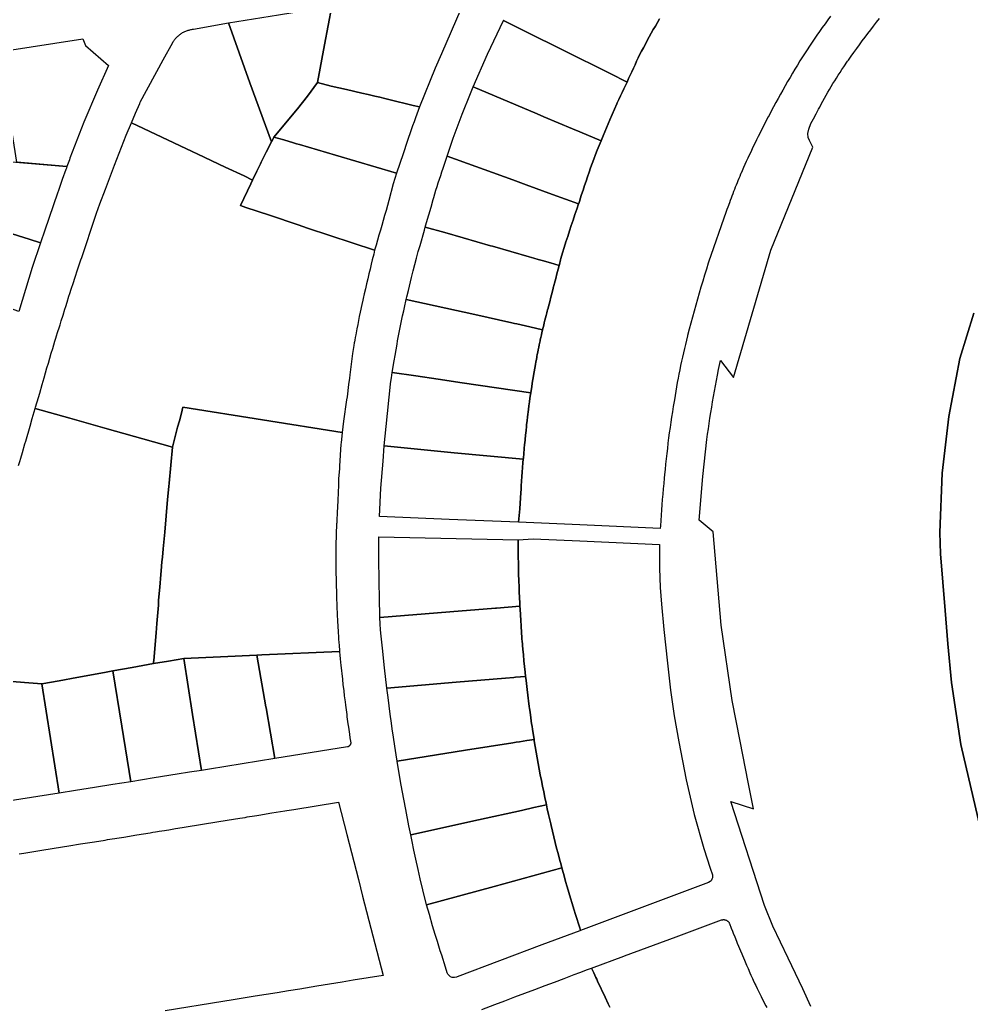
# Model space of a CAD drawing. Header units: metres. Extents: x 3 to 1005126, y 39 to 4383651.
# Drawn here: x 478748.8 to 479016.1, y 4364975 to 4365252.1 of the extents above; entities that cross this region are included whole.
import ezdxf

# ---------------------------------------------------------------- set-up
doc = ezdxf.new("R2010")
doc.units = ezdxf.units.M
doc.header["$MEASUREMENT"] = 0
doc.layers.add('TM_Llucmajor', color=7, linetype='Continuous')

msp = doc.modelspace()

# ---------------------------------------------------------------- linework, layer by layer
at = {"layer": 'TM_Llucmajor', "linetype": 'Continuous', "flags": 128}
for points in [[(478807.39, 4365251.22), (478821.49, 4365253.47), (478836.5, 4365255.93), (478834.44, 4365245.09), (478832.4, 4365234.5), (478829.65, 4365230.69), (478826.81, 4365227.07), (478820.2, 4365219.16), (478819.85, 4365218.48), (478819.5, 4365217.79), (478813.46, 4365234.41), (478807.39, 4365251.22)], [(478780.18, 4365223.18), (478781.34, 4365225.87), (478782.5, 4365228.57), (478782.66, 4365228.94), (478789.04, 4365240.88), (478791.78, 4365245.76), (478791.9, 4365245.97), (478792.04, 4365246.18), (478792.18, 4365246.38), (478792.33, 4365246.57), (478792.48, 4365246.76), (478792.64, 4365246.95), (478792.81, 4365247.13), (478792.98, 4365247.3), (478793.16, 4365247.47), (478793.34, 4365247.64), (478793.53, 4365247.79), (478793.72, 4365247.95), (478793.92, 4365248.09), (478794.12, 4365248.23), (478794.33, 4365248.36), (478794.54, 4365248.49), (478794.76, 4365248.61), (478794.97, 4365248.72), (478795.2, 4365248.82), (478795.42, 4365248.92), (478795.65, 4365249.01), (478795.88, 4365249.09), (478796.12, 4365249.17), (478796.35, 4365249.23), (478796.59, 4365249.29), (478796.83, 4365249.35), (478797.07, 4365249.39), (478797.31, 4365249.43), (478797.56, 4365249.45), (478807.39, 4365251.22), (478813.46, 4365234.41), (478819.5, 4365217.79), (478818.06, 4365214.96), (478816.62, 4365212.13), (478816.38, 4365211.63), (478815.42, 4365209.61), (478814.22, 4365207.1), (478811.79, 4365208.25), (478806.53, 4365210.73), (478798.84, 4365214.36), (478797.2, 4365215.14), (478780.18, 4365223.18)], [(478876.17, 4365233.24), (478880.15, 4365242.43), (478884.65, 4365251.92), (478892.37, 4365248.07), (478900.09, 4365244.23), (478900.66, 4365243.95), (478901.23, 4365243.66), (478902.02, 4365243.27), (478906.1, 4365241.23), (478909.93, 4365239.32), (478914.66, 4365236.97), (478919.38, 4365234.61), (478918.92, 4365233.63), (478918.46, 4365232.67), (478918, 4365231.7), (478917.54, 4365230.73), (478917.08, 4365229.76), (478916.61, 4365228.8), (478916.48, 4365228.52), (478914.59, 4365224.04), (478912.7, 4365219.55), (478912.08, 4365218.08), (478906.1, 4365220.6), (478904.07, 4365221.46), (478896.06, 4365224.85), (478894.12, 4365225.66), (478876.17, 4365233.24)], [(478747.96, 4365212.08), (478743, 4365243.09), (478744.1, 4365243.26), (478766.47, 4365246.79), (478767.28, 4365244.9), (478773.74, 4365239.28), (478770.59, 4365232.38), (478766.83, 4365223.39), (478762.89, 4365213.22), (478762.72, 4365212.79), (478762.05, 4365210.86), (478747.96, 4365212.08)], [(478820.2, 4365219.16), (478826.81, 4365227.07), (478829.65, 4365230.69), (478832.4, 4365234.5), (478836.27, 4365233.5), (478840.59, 4365232.5), (478844.91, 4365231.5), (478846.71, 4365231.08), (478848.5, 4365230.67), (478849.91, 4365230.34), (478851.36, 4365229.99), (478854.39, 4365229.26), (478857.43, 4365228.52), (478859.31, 4365228.07), (478861.12, 4365227.63), (478860, 4365224.6), (478859.57, 4365223.47), (478859.15, 4365222.33), (478858.73, 4365221.2), (478858.33, 4365220.06), (478857.98, 4365219.04), (478857.6, 4365217.9), (478857.22, 4365216.75), (478856.84, 4365215.61), (478856.46, 4365214.46), (478854.59, 4365209.03), (478837.47, 4365214.08), (478827.37, 4365217.05), (478826.52, 4365217.3), (478825.68, 4365217.55), (478822.94, 4365218.36), (478820.2, 4365219.16)], [(478868.87, 4365213.84), (478870.57, 4365218.89), (478873.09, 4365225.59), (478875.38, 4365231.41), (478876.17, 4365233.24), (478894.12, 4365225.66), (478896.06, 4365224.85), (478904.07, 4365221.46), (478906.1, 4365220.6), (478912.08, 4365218.08), (478910.97, 4365215.45), (478910.51, 4365214.22), (478910.05, 4365212.98), (478909.6, 4365211.75), (478909.16, 4365210.51), (478908.72, 4365209.27), (478908.29, 4365208.03), (478907.87, 4365206.79), (478907.45, 4365205.54), (478907.03, 4365204.29), (478906.63, 4365203.04), (478906.23, 4365201.79), (478906.1, 4365201.38), (478905.83, 4365200.54), (478905.81, 4365200.47), (478905.78, 4365200.39), (478898.43, 4365203.07), (478891.07, 4365205.75), (478887.33, 4365207.12), (478868.87, 4365213.84)], [(478753.14, 4365142.96), (478753.23, 4365143.27), (478754.03, 4365146.03), (478754.39, 4365147.26), (478755.1, 4365149.71), (478755.64, 4365151.55), (478756.44, 4365154.31), (478756.84, 4365155.68), (478757.66, 4365158.43), (478758.07, 4365159.81), (478758.69, 4365161.87), (478758.93, 4365162.68), (478759.14, 4365163.35), (478759.43, 4365164.31), (478759.91, 4365165.85), (478760.1, 4365166.47), (478760.43, 4365167.55), (478760.94, 4365169.18), (478761.45, 4365170.8), (478761.71, 4365171.61), (478762.09, 4365172.82), (478762.61, 4365174.44), (478762.88, 4365175.25), (478763.27, 4365176.46), (478763.86, 4365178.28), (478764.28, 4365179.56), (478765.14, 4365182.13), (478765.99, 4365184.7), (478766.21, 4365185.35), (478767.71, 4365189.83), (478768.6, 4365192.49), (478770.38, 4365197.83), (478771.27, 4365200.39), (478772.84, 4365204.55), (478775.38, 4365211.25), (478778.68, 4365219.69), (478780.18, 4365223.18), (478797.2, 4365215.14), (478798.84, 4365214.36), (478806.53, 4365210.73), (478811.79, 4365208.25), (478814.22, 4365207.1), (478813.7, 4365206.01), (478810.77, 4365199.9), (478812.29, 4365199.39), (478818.91, 4365197.19), (478827.02, 4365194.49), (478829.66, 4365193.61), (478848.48, 4365187.36), (478848.23, 4365186.24), (478847.81, 4365184.69), (478847.54, 4365183.49), (478847.2, 4365182.1), (478846.86, 4365180.72), (478846.53, 4365179.34), (478846.21, 4365177.95), (478845.88, 4365176.57), (478845.56, 4365175.18), (478845.25, 4365173.79), (478845.15, 4365173.37), (478844.89, 4365172.17), (478844.42, 4365169.94), (478844.18, 4365168.79), (478843.95, 4365167.65), (478843.84, 4365167.07), (478843.73, 4365166.5), (478843.5, 4365165.35), (478843.29, 4365164.2), (478843.18, 4365163.65), (478843.04, 4365162.9), (478842.91, 4365162.15), (478842.82, 4365161.65), (478842.78, 4365161.41), (478842.65, 4365160.66), (478842.29, 4365158.41), (478842.07, 4365156.91), (478841.96, 4365156.15), (478841.76, 4365154.65), (478841.67, 4365153.9), (478841.58, 4365153.14), (478841.48, 4365152.35), (478841.38, 4365151.47), (478841.16, 4365149.71), (478841.06, 4365148.84), (478840.84, 4365147.08), (478840.73, 4365146.21), (478840.62, 4365145.33), (478839.74, 4365139.39), (478839.37, 4365136.23), (478794.65, 4365143.35), (478794.21, 4365141.66), (478793.63, 4365139.49), (478793.15, 4365137.67), (478791.67, 4365132.07), (478772.66, 4365137.44), (478762.9, 4365140.2), (478753.14, 4365142.96)], [(478848.48, 4365187.36), (478829.66, 4365193.61), (478827.02, 4365194.49), (478818.91, 4365197.19), (478812.29, 4365199.39), (478810.77, 4365199.9), (478813.7, 4365206.01), (478814.22, 4365207.1), (478815.42, 4365209.61), (478816.38, 4365211.63), (478816.62, 4365212.13), (478818.06, 4365214.96), (478819.5, 4365217.79), (478819.85, 4365218.48), (478820.2, 4365219.16), (478822.94, 4365218.36), (478825.68, 4365217.55), (478826.52, 4365217.3), (478827.37, 4365217.05), (478837.47, 4365214.08), (478854.59, 4365209.03), (478853.72, 4365206), (478852.49, 4365201.33), (478852.09, 4365199.93), (478851.7, 4365198.54), (478851.3, 4365197.15), (478850.9, 4365195.76), (478850.5, 4365194.36), (478850.1, 4365192.97), (478849.7, 4365191.58), (478849.29, 4365190.19), (478848.89, 4365188.8), (478848.48, 4365187.36)], [(478762.05, 4365210.86), (478761.91, 4365210.45), (478761.74, 4365210.01), (478760.75, 4365207.23), (478759.66, 4365204.14), (478759.41, 4365203.42), (478755.84, 4365192.99), (478754.65, 4365189.45), (478751.4, 4365190.48), (478737.33, 4365194.93), (478734.03, 4365195.97), (478729.78, 4365197.31), (478725.54, 4365198.66), (478722.78, 4365199.53), (478720.01, 4365200.4), (478724.38, 4365214.12), (478762.05, 4365210.86)], [(478862.71, 4365193.9), (478863.08, 4365195.18), (478864.32, 4365199.5), (478864.95, 4365201.66), (478865.09, 4365202.16), (478865.4, 4365203.2), (478865.72, 4365204.23), (478866.04, 4365205.28), (478866.37, 4365206.32), (478866.71, 4365207.36), (478867.05, 4365208.39), (478867.4, 4365209.42), (478867.76, 4365210.45), (478868.87, 4365213.84), (478887.33, 4365207.12), (478891.07, 4365205.75), (478898.43, 4365203.07), (478905.78, 4365200.39), (478905.28, 4365198.94), (478904.75, 4365197.41), (478904.23, 4365195.87), (478903.72, 4365194.33), (478903.22, 4365192.79), (478902.72, 4365191.25), (478902.23, 4365189.71), (478901.75, 4365188.16), (478901.27, 4365186.61), (478900.8, 4365185.06), (478900.7, 4365184.73), (478900.37, 4365183.41), (478900.29, 4365183.13), (478897.93, 4365183.81), (478895.56, 4365184.49), (478894.38, 4365184.82), (478893.21, 4365185.16), (478892.56, 4365185.35), (478891.91, 4365185.53), (478881.62, 4365188.48), (478881.07, 4365188.64), (478877.24, 4365189.74), (478873.4, 4365190.84), (478868.18, 4365192.34), (478862.71, 4365193.9)], [(478714.25, 4365182.33), (478715.84, 4365187.33), (478717.4, 4365192.23), (478717.43, 4365192.32), (478718.67, 4365196.2), (478719.91, 4365200.08), (478719.96, 4365200.24), (478720.01, 4365200.4), (478722.78, 4365199.53), (478725.54, 4365198.66), (478729.78, 4365197.31), (478734.03, 4365195.97), (478737.33, 4365194.93), (478751.4, 4365190.48), (478754.65, 4365189.45), (478752.32, 4365182.55), (478748.54, 4365170.17), (478731.35, 4365176.26), (478714.25, 4365182.33)], [(478857.37, 4365173.58), (478857.54, 4365174.26), (478857.98, 4365176.09), (478858.88, 4365179.73), (478859.34, 4365181.55), (478859.81, 4365183.38), (478860.27, 4365185.19), (478860.75, 4365186.99), (478861.24, 4365188.7), (478862.46, 4365193.02), (478862.71, 4365193.9), (478868.18, 4365192.34), (478873.4, 4365190.84), (478877.24, 4365189.74), (478881.07, 4365188.64), (478881.62, 4365188.48), (478891.91, 4365185.53), (478892.56, 4365185.35), (478893.21, 4365185.16), (478894.38, 4365184.82), (478895.56, 4365184.49), (478897.93, 4365183.81), (478900.29, 4365183.13), (478900.03, 4365182.1), (478899.69, 4365180.78), (478899.36, 4365179.47), (478899.02, 4365178.15), (478898.92, 4365177.79), (478898.68, 4365176.84), (478898.65, 4365176.72), (478898.34, 4365175.52), (478898, 4365174.2), (478897.66, 4365172.89), (478897.31, 4365171.57), (478897.19, 4365171.09), (478897.06, 4365170.61), (478896.97, 4365170.25), (478896.84, 4365169.76), (478896.66, 4365169.08), (478896.48, 4365168.4), (478896.31, 4365167.71), (478896.14, 4365167.03), (478895.97, 4365166.34), (478895.8, 4365165.65), (478895.66, 4365165.06), (478892.06, 4365165.87), (478888.46, 4365166.67), (478887.75, 4365166.82), (478887.04, 4365166.98), (478876.59, 4365169.31), (478857.37, 4365173.58)], [(478853.41, 4365153.07), (478853.94, 4365156.28), (478854.21, 4365157.85), (478854.49, 4365159.44), (478854.78, 4365161.02), (478854.95, 4365161.95), (478855.21, 4365163.35), (478855.48, 4365164.75), (478855.76, 4365166.16), (478856.04, 4365167.55), (478856.34, 4365168.95), (478856.64, 4365170.34), (478856.95, 4365171.74), (478857.26, 4365173.12), (478857.37, 4365173.58), (478876.59, 4365169.31), (478887.04, 4365166.98), (478887.75, 4365166.82), (478888.46, 4365166.67), (478892.06, 4365165.87), (478895.66, 4365165.06), (478895.64, 4365164.97), (478895.48, 4365164.28), (478895.32, 4365163.59), (478895.17, 4365162.9), (478895.02, 4365162.21), (478894.96, 4365161.93), (478894.87, 4365161.52), (478894.72, 4365160.83), (478894.58, 4365160.14), (478894.44, 4365159.45), (478894.31, 4365158.76), (478894.18, 4365158.07), (478894.07, 4365157.5), (478894.05, 4365157.38), (478893.93, 4365156.69), (478893.8, 4365156.01), (478893.69, 4365155.32), (478893.49, 4365154.24), (478893.3, 4365153.2), (478892.94, 4365151.1), (478892.76, 4365150.05), (478892.6, 4365148.99), (478892.43, 4365147.94), (478892.35, 4365147.35), (478873.05, 4365150.18), (478866.29, 4365151.17), (478860.03, 4365152.1), (478853.41, 4365153.07)], [(478851.15, 4365132.4), (478851.71, 4365137.87), (478852.91, 4365149.79), (478852.93, 4365149.92), (478853.18, 4365151.53), (478853.41, 4365153.07), (478860.03, 4365152.1), (478866.29, 4365151.17), (478873.05, 4365150.18), (478892.35, 4365147.35), (478892.28, 4365146.89), (478892.12, 4365145.83), (478891.97, 4365144.78), (478891.83, 4365143.72), (478891.69, 4365142.67), (478891.43, 4365140.55), (478891.31, 4365139.5), (478891.19, 4365138.44), (478891.15, 4365138.08), (478891.13, 4365137.88), (478891.01, 4365136.78), (478890.88, 4365135.48), (478890.75, 4365134.19), (478890.65, 4365133.23), (478890.62, 4365132.89), (478890.5, 4365131.59), (478890.38, 4365130.29), (478890.27, 4365128.99), (478890.24, 4365128.68), (478870.84, 4365130.51), (478851.15, 4365132.4)], [(478794.86, 4365072.74), (478790.6, 4365072), (478786.35, 4365071.27), (478786.39, 4365071.73), (478786.43, 4365072.2), (478787.09, 4365079.97), (478787.31, 4365082.53), (478787.76, 4365087.71), (478787.76, 4365088.44), (478787.77, 4365089.14), (478788.1, 4365092.71), (478788.42, 4365096.27), (478788.52, 4365097.34), (478788.75, 4365099.89), (478788.87, 4365101.19), (478789.08, 4365103.51), (478789.5, 4365108.17), (478789.92, 4365112.82), (478790.34, 4365117.39), (478790.67, 4365121.03), (478790.76, 4365121.96), (478791.67, 4365132.07), (478793.15, 4365137.67), (478793.63, 4365139.49), (478794.21, 4365141.66), (478794.65, 4365143.35), (478839.37, 4365136.23), (478839.06, 4365133.31), (478839.03, 4365132.91), (478838.65, 4365126.76), (478838.58, 4365125.97), (478838.38, 4365123.3), (478838.37, 4365122.84), (478838.32, 4365120.87), (478838.27, 4365119.93), (478838.22, 4365119.07), (478838.14, 4365117.36), (478838.13, 4365117.29), (478838.02, 4365115.08), (478837.96, 4365113.93), (478837.92, 4365112.99), (478837.88, 4365112.19), (478837.85, 4365111.52), (478837.82, 4365110.84), (478837.81, 4365110.56), (478837.77, 4365109.73), (478837.72, 4365108.48), (478837.68, 4365107.21), (478837.66, 4365106.61), (478837.63, 4365105.36), (478837.61, 4365104.73), (478837.6, 4365103.79), (478837.58, 4365102.85), (478837.58, 4365102.22), (478837.57, 4365100.97), (478837.57, 4365100.34), (478837.58, 4365099.08), (478837.59, 4365097.83), (478837.6, 4365097), (478837.61, 4365096.44), (478837.64, 4365095.33), (478837.65, 4365094.49), (478837.68, 4365092.98), (478837.73, 4365091.74), (478837.77, 4365090.27), (478837.8, 4365089.54), (478837.86, 4365087.89), (478837.88, 4365087.17), (478837.9, 4365086.7), (478837.94, 4365085.74), (478837.98, 4365084.67), (478838.04, 4365083.58), (478838.06, 4365083.04), (478838.12, 4365081.98), (478838.15, 4365081.43), (478838.2, 4365080.62), (478838.25, 4365079.75), (478838.29, 4365079.15), (478838.37, 4365077.99), (478838.42, 4365077.41), (478838.51, 4365076.24), (478838.61, 4365075.07), (478838.64, 4365074.69), (478816.75, 4365073.72), (478815.43, 4365073.66), (478805.14, 4365073.2), (478794.86, 4365072.74)], [(478849.89, 4365112.62), (478850.27, 4365120.51), (478850.89, 4365128.1), (478851.15, 4365132.4), (478870.84, 4365130.51), (478890.24, 4365128.68), (478890.16, 4365127.69), (478890.06, 4365126.39), (478889.96, 4365125.09), (478889.86, 4365123.79), (478889.77, 4365122.49), (478889.69, 4365121.19), (478889.61, 4365119.89), (478889.59, 4365119.62), (478889.57, 4365119.34), (478889.23, 4365114.78), (478888.94, 4365111.05), (478869.41, 4365111.76), (478849.89, 4365112.62)], [(478849.97, 4365084.27), (478849.94, 4365085.42), (478849.87, 4365088.75), (478849.77, 4365095.05), (478849.69, 4365100.16), (478849.69, 4365105.35), (478849.71, 4365106.86), (478888.81, 4365106.02), (478888.81, 4365104.38), (478888.82, 4365102.76), (478888.84, 4365101.15), (478888.86, 4365099.53), (478888.9, 4365097.91), (478888.94, 4365096.3), (478888.98, 4365094.68), (478889, 4365094.27), (478889.04, 4365093.08), (478889.1, 4365091.46), (478889.17, 4365089.83), (478889.24, 4365088.23), (478889.29, 4365087.42), (478885.98, 4365087.15), (478882.68, 4365086.89), (478882.55, 4365086.88), (478882.42, 4365086.88), (478869.63, 4365085.85), (478849.97, 4365084.27)], [(478888.81, 4365106.02), (478893.03, 4365106.33), (478906.1, 4365105.76), (478928.54, 4365104.77), (478928.52, 4365098.09), (478928.74, 4365092.67), (478929.08, 4365087.93), (478929.71, 4365080.82), (478930.73, 4365071.45), (478931.62, 4365063.86), (478932.67, 4365056.58), (478933.9, 4365049.32), (478935.98, 4365038.61), (478938.28, 4365028.91), (478940.96, 4365019.4), (478942.74, 4365013.84), (478943.37, 4365011.92), (478943.4, 4365011.45), (478943.36, 4365011.08), (478943.24, 4365010.73), (478942.98, 4365010.31), (478942.72, 4365010.04), (478942.3, 4365009.77), (478906.33, 4364996.36), (478906.1, 4364997.09), (478904.92, 4365000.81), (478904.44, 4365002.36), (478903.97, 4365003.9), (478903.5, 4365005.45), (478903.04, 4365007), (478902.58, 4365008.56), (478902.14, 4365010.11), (478901.7, 4365011.67), (478901.26, 4365013.23), (478901.08, 4365013.92), (478900.84, 4365014.79), (478900.42, 4365016.36), (478900.01, 4365017.92), (478899.61, 4365019.49), (478899.21, 4365021.06), (478898.82, 4365022.63), (478898.44, 4365024.21), (478898.07, 4365025.78), (478897.96, 4365026.27), (478897.7, 4365027.36), (478897.34, 4365028.94), (478896.99, 4365030.52), (478896.75, 4365031.62), (478896.65, 4365032.1), (478896.31, 4365033.69), (478895.98, 4365035.27), (478895.66, 4365036.86), (478895.34, 4365038.45), (478895.03, 4365040.04), (478894.73, 4365041.63), (478894.44, 4365043.22), (478894.15, 4365044.82), (478893.87, 4365046.41), (478893.6, 4365048.01), (478893.34, 4365049.61), (478893.28, 4365049.99), (478893.08, 4365051.21), (478892.83, 4365052.81), (478892.7, 4365053.68), (478892.59, 4365054.41), (478892.36, 4365056.01), (478892.13, 4365057.62), (478891.99, 4365058.67), (478891.91, 4365059.22), (478891.7, 4365060.82), (478891.6, 4365061.61), (478891.5, 4365062.43), (478891.3, 4365064.04), (478891.11, 4365065.65), (478890.93, 4365067.26), (478890.88, 4365067.69), (478890.75, 4365068.86), (478890.59, 4365070.47), (478890.43, 4365072.09), (478890.28, 4365073.7), (478890.13, 4365075.31), (478890.04, 4365076.34), (478889.99, 4365076.91), (478889.95, 4365077.38), (478889.88, 4365078.33), (478889.86, 4365078.54), (478889.74, 4365080.14), (478889.63, 4365081.75), (478889.62, 4365081.86), (478889.52, 4365083.38), (478889.42, 4365085), (478889.33, 4365086.61), (478889.29, 4365087.42), (478889.24, 4365088.23), (478889.17, 4365089.83), (478889.1, 4365091.46), (478889.04, 4365093.08), (478889, 4365094.27), (478888.98, 4365094.68), (478888.94, 4365096.3), (478888.9, 4365097.91), (478888.86, 4365099.53), (478888.84, 4365101.15), (478888.82, 4365102.76), (478888.81, 4365104.38), (478888.81, 4365106.02)], [(478849.97, 4365084.27), (478869.63, 4365085.85), (478882.42, 4365086.88), (478882.55, 4365086.88), (478882.68, 4365086.89), (478885.98, 4365087.15), (478889.29, 4365087.42), (478889.33, 4365086.61), (478889.42, 4365085), (478889.52, 4365083.38), (478889.62, 4365081.86), (478889.63, 4365081.75), (478889.74, 4365080.14), (478889.86, 4365078.54), (478889.88, 4365078.33), (478889.95, 4365077.38), (478889.99, 4365076.91), (478890.04, 4365076.34), (478890.13, 4365075.31), (478890.28, 4365073.7), (478890.43, 4365072.09), (478890.59, 4365070.47), (478890.75, 4365068.86), (478890.88, 4365067.69), (478888.09, 4365067.46), (478887.62, 4365067.42), (478885.29, 4365067.22), (478871.4, 4365066.06), (478851.93, 4365064.42), (478851.25, 4365070.05), (478850.65, 4365075.58), (478850.32, 4365079.01), (478850.17, 4365080.75), (478850.05, 4365082.49), (478849.97, 4365084.27)], [(478794.86, 4365072.74), (478805.14, 4365073.2), (478815.43, 4365073.66), (478817.93, 4365059.13), (478817.97, 4365058.88), (478819.2, 4365051.74), (478820.43, 4365044.61), (478802.11, 4365041.66), (478799.81, 4365041.3), (478797.34, 4365057.02), (478794.86, 4365072.74)], [(478815.43, 4365073.66), (478816.75, 4365073.72), (478838.64, 4365074.69), (478838.74, 4365073.52), (478838.82, 4365072.75), (478838.93, 4365071.58), (478839, 4365070.8), (478839.16, 4365069.24), (478839.25, 4365068.46), (478839.42, 4365066.91), (478839.59, 4365065.35), (478839.71, 4365064.32), (478839.79, 4365063.63), (478839.96, 4365062.21), (478840.18, 4365060.5), (478840.29, 4365059.62), (478840.46, 4365058.32), (478840.63, 4365057.01), (478840.72, 4365056.35), (478840.9, 4365055.04), (478840.99, 4365054.39), (478841.13, 4365053.4), (478841.32, 4365052.1), (478841.42, 4365051.44), (478841.56, 4365050.46), (478841.79, 4365049), (478841.78, 4365048.92), (478841.76, 4365048.82), (478841.74, 4365048.72), (478841.7, 4365048.63), (478841.66, 4365048.54), (478841.61, 4365048.45), (478841.56, 4365048.37), (478841.5, 4365048.29), (478841.43, 4365048.22), (478841.36, 4365048.15), (478841.28, 4365048.08), (478841.19, 4365048.03), (478841.11, 4365047.98), (478841.02, 4365047.94), (478840.92, 4365047.91), (478840.82, 4365047.88), (478820.43, 4365044.61), (478819.2, 4365051.74), (478817.97, 4365058.88), (478817.93, 4365059.13), (478815.43, 4365073.66)], [(478774.97, 4365069.23), (478780.37, 4365070.23), (478783.36, 4365070.75), (478786.35, 4365071.27), (478790.6, 4365072), (478794.86, 4365072.74), (478797.34, 4365057.02), (478799.81, 4365041.3), (478796.43, 4365040.75), (478793.05, 4365040.21), (478786.53, 4365039.16), (478780, 4365038.11), (478777.49, 4365053.68), (478774.97, 4365069.23)], [(478755.02, 4365065.58), (478759.9, 4365066.47), (478764.78, 4365067.37), (478772.57, 4365068.79), (478774.97, 4365069.23), (478777.49, 4365053.68), (478780, 4365038.11), (478774.91, 4365037.29), (478769.81, 4365036.47), (478764.44, 4365035.66), (478759.85, 4365034.92), (478757.43, 4365050.25), (478755.02, 4365065.58)], [(478851.93, 4365064.42), (478871.4, 4365066.06), (478885.29, 4365067.22), (478887.62, 4365067.42), (478888.09, 4365067.46), (478890.88, 4365067.69), (478890.93, 4365067.26), (478891.11, 4365065.65), (478891.3, 4365064.04), (478891.5, 4365062.43), (478891.6, 4365061.61), (478891.7, 4365060.82), (478891.91, 4365059.22), (478891.99, 4365058.67), (478892.13, 4365057.62), (478892.36, 4365056.01), (478892.59, 4365054.41), (478892.7, 4365053.68), (478892.83, 4365052.81), (478893.08, 4365051.21), (478893.28, 4365049.99), (478892.64, 4365049.88), (478892, 4365049.78), (478891.21, 4365049.66), (478889.14, 4365049.33), (478888.24, 4365049.19), (478887.34, 4365049.05), (478874.05, 4365046.95), (478854.82, 4365043.92), (478854.54, 4365045.64), (478854.16, 4365048.06), (478853.75, 4365050.62), (478853.4, 4365053), (478853.18, 4365054.52), (478852.83, 4365057.1), (478852.26, 4365061.72), (478851.93, 4365064.42)], [(478854.82, 4365043.92), (478874.05, 4365046.95), (478887.34, 4365049.05), (478888.24, 4365049.19), (478889.14, 4365049.33), (478891.21, 4365049.66), (478892, 4365049.78), (478892.64, 4365049.88), (478893.28, 4365049.99), (478893.34, 4365049.61), (478893.6, 4365048.01), (478893.87, 4365046.41), (478894.15, 4365044.82), (478894.44, 4365043.22), (478894.73, 4365041.63), (478895.03, 4365040.04), (478895.34, 4365038.45), (478895.66, 4365036.86), (478895.98, 4365035.27), (478896.31, 4365033.69), (478896.65, 4365032.1), (478896.75, 4365031.62), (478893.23, 4365030.84), (478889.71, 4365030.06), (478877.68, 4365027.41), (478858.62, 4365023.21), (478858.13, 4365025.69), (478857.24, 4365030.29), (478856.24, 4365035.65), (478855.79, 4365038.17), (478854.82, 4365043.92)], [(478858.62, 4365023.21), (478877.68, 4365027.41), (478889.71, 4365030.06), (478893.23, 4365030.84), (478896.75, 4365031.62), (478896.99, 4365030.52), (478897.34, 4365028.94), (478897.7, 4365027.36), (478897.96, 4365026.27), (478898.07, 4365025.78), (478898.44, 4365024.21), (478898.82, 4365022.63), (478899.21, 4365021.06), (478899.61, 4365019.49), (478900.01, 4365017.92), (478900.42, 4365016.36), (478900.84, 4365014.79), (478901.08, 4365013.92), (478882.09, 4365008.71), (478863.1, 4365003.5), (478862.06, 4365007.78), (478861.31, 4365010.87), (478860.68, 4365013.45), (478860.02, 4365016.4), (478859.49, 4365018.91), (478858.99, 4365021.35), (478858.62, 4365023.21)], [(478863.1, 4365003.5), (478882.09, 4365008.71), (478901.08, 4365013.92), (478901.26, 4365013.23), (478901.7, 4365011.67), (478902.14, 4365010.11), (478902.58, 4365008.56), (478903.04, 4365007), (478903.5, 4365005.45), (478903.97, 4365003.9), (478904.44, 4365002.36), (478904.92, 4365000.81), (478906.1, 4364997.09), (478906.33, 4364996.36), (478906.1, 4364996.27), (478895.48, 4364992.3), (478871.66, 4364983.31), (478871.44, 4364983.2), (478870.96, 4364983.09), (478870.59, 4364983.09), (478870.22, 4364983.16), (478869.77, 4364983.35), (478869.47, 4364983.57), (478869.29, 4364983.75), (478869.08, 4364984.06), (478868.9, 4364984.47), (478868.39, 4364986.04), (478867.33, 4364989.35), (478866.92, 4364990.65), (478866.1, 4364993.26), (478865.51, 4364995.2), (478864.78, 4364997.62), (478863.86, 4365000.78), (478863.1, 4365003.5)]]:
    msp.add_lwpolyline(points, close=True, dxfattribs=at)
for points in [[(478872.66, 4365255.1), (478867.27, 4365242.51), (478865.53, 4365238.49), (478861.12, 4365227.63), (478859.31, 4365228.07), (478857.43, 4365228.52), (478854.39, 4365229.26), (478851.36, 4365229.99), (478849.91, 4365230.34), (478848.5, 4365230.67), (478846.71, 4365231.08), (478844.91, 4365231.5), (478840.59, 4365232.5), (478836.27, 4365233.5), (478832.4, 4365234.5), (478832.4, 4365234.5), (478834.44, 4365245.09), (478836.5, 4365255.93)], [(478976.59, 4365253.16), (478975.79, 4365252.09), (478975.01, 4365251.01), (478974.24, 4365249.93), (478973.46, 4365248.84), (478972.71, 4365247.74), (478971.96, 4365246.65), (478971.2, 4365245.55), (478970.46, 4365244.44), (478970.14, 4365243.96), (478969.42, 4365242.82), (478968.7, 4365241.69), (478967.97, 4365240.53), (478967.26, 4365239.37), (478966.56, 4365238.22), (478965.86, 4365237.07), (478965.17, 4365235.9), (478964.49, 4365234.73), (478963.81, 4365233.56), (478963.14, 4365232.38), (478962.48, 4365231.2), (478961.83, 4365230.02), (478961.18, 4365228.83), (478960.53, 4365227.64), (478959.9, 4365226.44), (478959.28, 4365225.26), (478959.06, 4365224.85), (478956.83, 4365220.49), (478956.66, 4365220.15), (478956.23, 4365219.29), (478955.8, 4365218.43), (478955.38, 4365217.56), (478954.96, 4365216.7), (478954.54, 4365215.83), (478954.12, 4365214.96), (478953.71, 4365214.09), (478953.31, 4365213.21), (478952.9, 4365212.34), (478952.51, 4365211.46), (478952.11, 4365210.58), (478951.72, 4365209.7), (478951.34, 4365208.82), (478951.29, 4365208.71), (478951.04, 4365208.11), (478950.79, 4365207.51), (478950.54, 4365206.9), (478950.29, 4365206.29), (478950.04, 4365205.68), (478949.8, 4365205.06), (478949.56, 4365204.45), (478949.32, 4365203.83), (478949.08, 4365203.21), (478948.84, 4365202.59), (478948.61, 4365201.97), (478948.38, 4365201.35), (478948.15, 4365200.72), (478947.7, 4365199.47), (478947.47, 4365198.85), (478947.25, 4365198.22), (478942.29, 4365184.07), (478942.18, 4365183.72), (478941.67, 4365182.05), (478941.14, 4365180.37), (478940.64, 4365178.68), (478940.14, 4365177.01), (478939.65, 4365175.32), (478939.17, 4365173.63), (478938.69, 4365171.95), (478938.22, 4365170.25), (478937.76, 4365168.55), (478937.31, 4365166.86), (478936.86, 4365165.17), (478936.42, 4365163.47), (478936.37, 4365163.3), (478936.07, 4365162.13), (478935.78, 4365160.94), (478935.5, 4365159.76), (478935.23, 4365158.57), (478934.96, 4365157.39), (478934.69, 4365156.19), (478934.44, 4365154.99), (478934.2, 4365153.81), (478933.96, 4365152.61), (478933.73, 4365151.41), (478933.5, 4365150.21), (478933.29, 4365149), (478933.09, 4365147.81), (478932.89, 4365146.6), (478932.7, 4365145.41), (478932.62, 4365144.93), (478932.37, 4365143.46), (478932.14, 4365142.01), (478931.91, 4365140.53), (478931.7, 4365139.07), (478931.48, 4365137.62), (478931.27, 4365136.14), (478931.08, 4365134.67), (478930.89, 4365133.2), (478930.71, 4365131.73), (478930.54, 4365130.25), (478930.38, 4365128.79), (478930.22, 4365127.32), (478930.07, 4365125.84), (478929.93, 4365124.37), (478929.83, 4365123.33), (478929.69, 4365121.85), (478929.55, 4365120.37), (478929.43, 4365118.88), (478929.3, 4365117.4), (478929.18, 4365115.91), (478929.07, 4365114.43), (478928.96, 4365112.94), (478928.87, 4365111.45), (478928.78, 4365109.97), (478928.74, 4365109.23), (478906.1, 4365110.27), (478888.94, 4365111.05), (478888.94, 4365111.05), (478889.23, 4365114.78), (478889.57, 4365119.34), (478889.59, 4365119.62), (478889.61, 4365119.89), (478889.69, 4365121.19), (478889.77, 4365122.49), (478889.86, 4365123.79), (478889.96, 4365125.09), (478890.06, 4365126.39), (478890.16, 4365127.69), (478890.24, 4365128.68), (478890.27, 4365128.99), (478890.38, 4365130.29), (478890.5, 4365131.59), (478890.62, 4365132.89), (478890.65, 4365133.23), (478890.75, 4365134.19), (478890.88, 4365135.48), (478891.01, 4365136.78), (478891.13, 4365137.88), (478891.15, 4365138.08), (478891.19, 4365138.44), (478891.31, 4365139.5), (478891.43, 4365140.55), (478891.69, 4365142.67), (478891.83, 4365143.72), (478891.97, 4365144.78), (478892.12, 4365145.83), (478892.28, 4365146.89), (478892.35, 4365147.35), (478892.43, 4365147.94), (478892.6, 4365148.99), (478892.76, 4365150.05), (478892.94, 4365151.1), (478893.3, 4365153.2), (478893.49, 4365154.24), (478893.69, 4365155.32), (478893.8, 4365156.01), (478893.93, 4365156.69), (478894.05, 4365157.38), (478894.07, 4365157.5), (478894.18, 4365158.07), (478894.31, 4365158.76), (478894.44, 4365159.45), (478894.58, 4365160.14), (478894.72, 4365160.83), (478894.87, 4365161.52), (478894.96, 4365161.93), (478895.02, 4365162.21), (478895.17, 4365162.9), (478895.32, 4365163.59), (478895.48, 4365164.28), (478895.64, 4365164.97), (478895.66, 4365165.06), (478895.8, 4365165.65), (478895.97, 4365166.34), (478896.14, 4365167.03), (478896.31, 4365167.71), (478896.48, 4365168.4), (478896.66, 4365169.08), (478896.84, 4365169.76), (478896.97, 4365170.25), (478897.06, 4365170.61), (478897.19, 4365171.09), (478897.31, 4365171.57), (478897.66, 4365172.89), (478898, 4365174.2), (478898.34, 4365175.52), (478898.65, 4365176.72), (478898.68, 4365176.84), (478898.92, 4365177.79), (478899.02, 4365178.15), (478899.36, 4365179.47), (478899.69, 4365180.78), (478900.03, 4365182.1), (478900.29, 4365183.13), (478900.37, 4365183.41), (478900.7, 4365184.73), (478900.8, 4365185.06), (478901.27, 4365186.61), (478901.75, 4365188.16), (478902.23, 4365189.71), (478902.72, 4365191.25), (478903.22, 4365192.79), (478903.72, 4365194.33), (478904.23, 4365195.87), (478904.75, 4365197.41), (478905.28, 4365198.94), (478905.78, 4365200.39), (478905.81, 4365200.47), (478905.83, 4365200.54), (478906.1, 4365201.38), (478906.23, 4365201.79), (478906.63, 4365203.04), (478907.03, 4365204.29), (478907.45, 4365205.54), (478907.87, 4365206.79), (478908.29, 4365208.03), (478908.72, 4365209.27), (478909.16, 4365210.51), (478909.6, 4365211.75), (478910.05, 4365212.98), (478910.51, 4365214.22), (478910.97, 4365215.45), (478912.08, 4365218.08), (478912.7, 4365219.55), (478914.59, 4365224.04), (478916.48, 4365228.52), (478916.61, 4365228.8), (478917.08, 4365229.76), (478917.54, 4365230.73), (478918, 4365231.7), (478918.46, 4365232.67), (478918.92, 4365233.63), (478919.38, 4365234.61), (478919.83, 4365235.57), (478920.28, 4365236.55), (478920.73, 4365237.52), (478921.18, 4365238.49), (478921.63, 4365239.47), (478922.08, 4365240.44), (478922.52, 4365241.41), (478922.93, 4365242.22), (478923.46, 4365243.25), (478923.99, 4365244.27), (478924.53, 4365245.29), (478925.08, 4365246.31), (478925.64, 4365247.32), (478926.2, 4365248.33), (478926.77, 4365249.34), (478927.34, 4365250.34), (478927.92, 4365251.34), (478928.51, 4365252.33)], [(478928.51, 4365252.33), (478927.92, 4365251.34), (478927.34, 4365250.34), (478926.77, 4365249.34), (478926.2, 4365248.33), (478925.64, 4365247.32), (478925.08, 4365246.31), (478924.53, 4365245.29), (478923.99, 4365244.27), (478923.46, 4365243.25), (478922.93, 4365242.22), (478922.52, 4365241.41), (478922.08, 4365240.44), (478921.63, 4365239.47), (478921.18, 4365238.49), (478920.73, 4365237.52), (478920.28, 4365236.55), (478919.83, 4365235.57), (478919.38, 4365234.61), (478914.66, 4365236.97), (478909.93, 4365239.32), (478906.1, 4365241.23), (478902.02, 4365243.27), (478901.23, 4365243.66), (478900.66, 4365243.95), (478900.09, 4365244.23), (478892.37, 4365248.07), (478884.65, 4365251.92), (478884.65, 4365251.92), (478884.75, 4365252.12)], [(478971.06, 4364974.94), (478968.74, 4364979.94), (478964.63, 4364988.58), (478960.37, 4364997.51), (478958.05, 4365003.39), (478948.55, 4365032.6), (478954.92, 4365030.47), (478953.43, 4365037.95), (478951.21, 4365049.53), (478948.94, 4365060.91), (478945.83, 4365082.05), (478943.63, 4365108.26), (478939.62, 4365111.61), (478940.69, 4365123.81), (478941.81, 4365134.2), (478942.02, 4365135.69), (478942.24, 4365137.22), (478942.45, 4365138.74), (478942.68, 4365140.24), (478942.92, 4365141.76), (478943.17, 4365143.28), (478943.43, 4365144.79), (478943.69, 4365146.3), (478943.95, 4365147.81), (478944.23, 4365149.31), (478944.52, 4365150.82), (478944.82, 4365152.33), (478945.12, 4365153.84), (478945.63, 4365156.4), (478949.29, 4365151.65), (478959.75, 4365187.39), (478971.56, 4365216.36), (478970.62, 4365218.19), (478970.31, 4365219.08), (478970.17, 4365220.16), (478970.43, 4365221.42), (478971.03, 4365222.96), (478971.75, 4365224.31), (478972.48, 4365225.67), (478973.2, 4365227.01), (478973.51, 4365227.59), (478973.96, 4365228.44), (478974.41, 4365229.27), (478974.86, 4365230.08), (478975.33, 4365230.91), (478975.79, 4365231.74), (478976.27, 4365232.54), (478976.75, 4365233.36), (478977.24, 4365234.17), (478977.72, 4365234.97), (478978.22, 4365235.75), (478978.72, 4365236.55), (478979.24, 4365237.33), (478979.76, 4365238.13), (478980.29, 4365238.9), (478981.35, 4365240.46), (478981.6, 4365240.8), (478982.36, 4365241.89), (478983.13, 4365242.96), (478983.9, 4365244.04), (478984.67, 4365245.11), (478985.45, 4365246.16), (478986.24, 4365247.22), (478987.04, 4365248.28), (478987.83, 4365249.32), (478988.63, 4365250.35), (478989.45, 4365251.39), (478990.29, 4365252.43)], [(479018.64, 4365024.9), (479013.12, 4365048.52), (479010.54, 4365065.97), (479009.54, 4365076.83), (479008.73, 4365086.21), (479007.49, 4365102.14), (479007.26, 4365108.13), (479007.94, 4365124.76), (479009.82, 4365140.64), (479012.9, 4365156.94), (479016.85, 4365169.68)], [(479016.85, 4365169.68), (479012.9, 4365156.94), (479009.82, 4365140.64), (479007.94, 4365124.76), (479007.26, 4365108.13), (479007.49, 4365102.14), (479008.73, 4365086.21), (479009.54, 4365076.83), (479010.54, 4365065.97), (479013.12, 4365048.52), (479018.64, 4365024.9)], [(478748.48, 4365126.88), (478748.82, 4365128.09), (478749.08, 4365128.99), (478749.54, 4365130.58), (478750.24, 4365133), (478750.46, 4365133.75), (478751.69, 4365137.98), (478752.31, 4365140.1), (478753.14, 4365142.96), (478762.9, 4365140.2), (478772.66, 4365137.44), (478791.67, 4365132.07), (478790.76, 4365121.96), (478790.67, 4365121.03), (478790.34, 4365117.39), (478789.92, 4365112.82), (478789.5, 4365108.17), (478789.08, 4365103.51), (478788.87, 4365101.19), (478788.75, 4365099.89), (478788.52, 4365097.34), (478788.42, 4365096.27), (478788.1, 4365092.71), (478787.77, 4365089.14), (478787.76, 4365088.44), (478787.76, 4365087.71), (478787.31, 4365082.53), (478787.09, 4365079.97), (478786.43, 4365072.2), (478786.39, 4365071.73), (478786.35, 4365071.27), (478783.36, 4365070.75), (478780.37, 4365070.23), (478774.97, 4365069.23), (478772.57, 4365068.79), (478764.78, 4365067.37), (478759.9, 4365066.47), (478755.02, 4365065.58), (478744.14, 4365066.47)], [(478744.14, 4365066.47), (478755.02, 4365065.58), (478757.43, 4365050.25), (478759.85, 4365034.92), (478759.85, 4365034.92), (478746.12, 4365032.72)], [(478748.64, 4365017.83), (478749.27, 4365017.93), (478749.9, 4365018.04), (478752.18, 4365018.4), (478754.45, 4365018.76), (478758.5, 4365019.43), (478762.55, 4365020.08), (478765.85, 4365020.62), (478769.15, 4365021.15), (478770.96, 4365021.44), (478772.77, 4365021.74), (478773.41, 4365021.84), (478774.05, 4365021.95), (478774.76, 4365022.06), (478775.46, 4365022.17), (478776.09, 4365022.28), (478776.72, 4365022.38), (478777.36, 4365022.48), (478778, 4365022.58), (478781.72, 4365023.19), (478785.44, 4365023.79), (478786.17, 4365023.91), (478786.9, 4365024.03), (478787.45, 4365024.12), (478788, 4365024.2), (478788.73, 4365024.32), (478789.45, 4365024.44), (478790.06, 4365024.54), (478790.67, 4365024.64), (478792.53, 4365024.94), (478794.38, 4365025.24), (478800.71, 4365026.26), (478807.04, 4365027.29), (478808.84, 4365027.58), (478810.64, 4365027.87), (478811.36, 4365027.99), (478812.08, 4365028.1), (478812.72, 4365028.21), (478813.36, 4365028.31), (478814.06, 4365028.42), (478814.77, 4365028.54), (478815.38, 4365028.64), (478816, 4365028.74), (478819.62, 4365029.33), (478823.25, 4365029.91), (478823.85, 4365030.01), (478824.44, 4365030.11), (478825.12, 4365030.22), (478825.79, 4365030.32), (478838.35, 4365032.36), (478840.67, 4365023.31), (478843.92, 4365010.64), (478845.03, 4365005.98), (478847.95, 4364994.8), (478850.85, 4364983.73), (478842.42, 4364982.33), (478839.4, 4364981.83), (478833.99, 4364980.93), (478832.29, 4364980.65), (478827.5, 4364979.88), (478824.31, 4364979.37), (478821.12, 4364978.86), (478814.95, 4364977.87), (478808.78, 4364976.88), (478805.86, 4364976.41), (478789.61, 4364973.78)], [(478914.52, 4364974.8), (478914.07, 4364975.76), (478913.2, 4364977.62), (478911.13, 4364982.08), (478911.13, 4364982.08), (478910.88, 4364982.61), (478910.64, 4364983.14), (478910.03, 4364984.44), (478909.42, 4364985.74), (478918.47, 4364989.1), (478918.7, 4364989.18), (478933.22, 4364994.55), (478945.92, 4364999.28), (478946.03, 4364999.32), (478946.15, 4364999.34), (478946.27, 4364999.36), (478946.39, 4364999.37), (478946.52, 4364999.38), (478946.64, 4364999.37), (478946.76, 4364999.36), (478946.88, 4364999.34), (478946.99, 4364999.31), (478947.11, 4364999.27), (478947.22, 4364999.23), (478947.33, 4364999.18), (478947.44, 4364999.12), (478947.54, 4364999.05), (478947.63, 4364998.98), (478947.72, 4364998.9), (478947.81, 4364998.82), (478947.89, 4364998.73), (478947.97, 4364998.64), (478948.04, 4364998.54), (478948.1, 4364998.43), (478948.15, 4364998.32), (478948.66, 4364997.02), (478948.98, 4364996.18), (478949.2, 4364995.62), (478949.64, 4364994.51), (478950.11, 4364993.35), (478950.34, 4364992.77), (478950.7, 4364991.9), (478951.23, 4364990.6), (478951.6, 4364989.74), (478951.78, 4364989.3), (478952.06, 4364988.66), (478952.36, 4364987.96), (478952.56, 4364987.5), (478952.97, 4364986.57), (478953.38, 4364985.64), (478953.93, 4364984.41), (478954.21, 4364983.79), (478954.63, 4364982.87), (478954.84, 4364982.41), (478955.32, 4364981.38), (478955.57, 4364980.86), (478955.93, 4364980.08), (478956.31, 4364979.3), (478956.5, 4364978.92), (478956.88, 4364978.14), (478957.07, 4364977.75), (478957.36, 4364977.17), (478957.71, 4364976.5), (478957.94, 4364976.05), (478958.42, 4364975.16), (478958.66, 4364974.71)], [(478878.63, 4364974.16), (478882.29, 4364975.54), (478885.09, 4364976.6), (478887.89, 4364977.66), (478890.67, 4364978.71), (478893.45, 4364979.76), (478896.37, 4364980.86), (478898.97, 4364981.84), (478901.77, 4364982.88), (478904.57, 4364983.93), (478906.1, 4364984.5), (478908.3, 4364985.33), (478908.86, 4364985.54), (478909.42, 4364985.74), (478910.03, 4364984.44), (478910.64, 4364983.14), (478910.88, 4364982.61), (478911.13, 4364982.08), (478913.2, 4364977.62), (478914.07, 4364975.76), (478914.52, 4364974.8)]]:
    msp.add_lwpolyline(points, dxfattribs=at)

doc.saveas('drawing.dxf')
